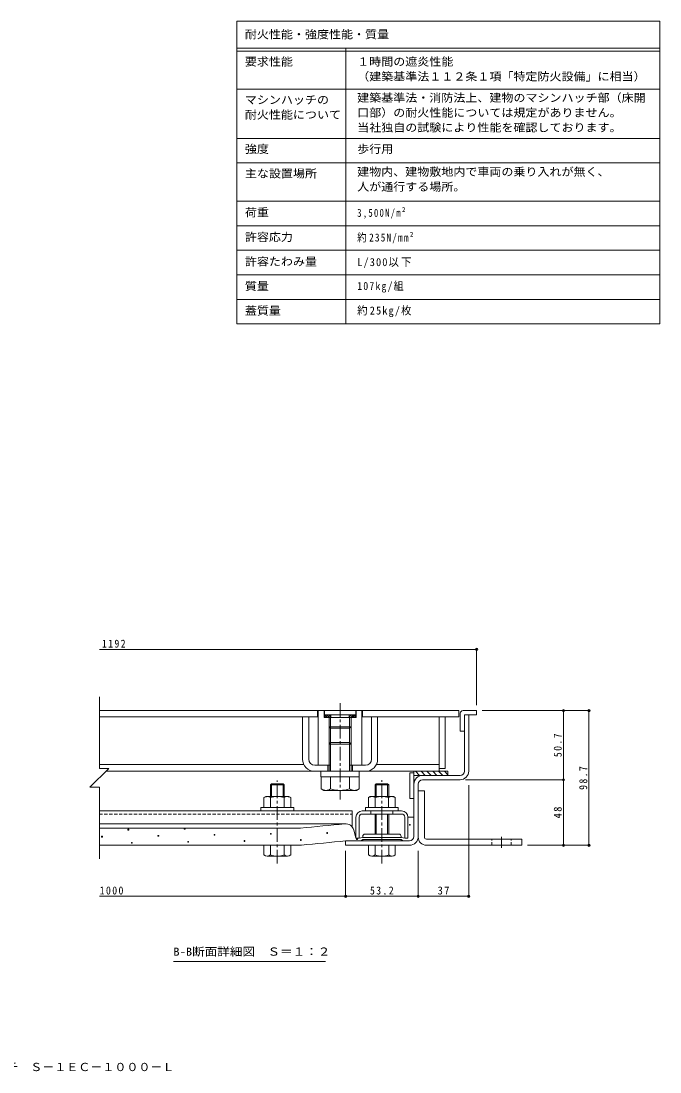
# Model space of a CAD drawing. Units: millimetres on the paper, enlarged 10 times, with parts at other scales. Extents: x -2336 to 2730, y -1962 to 1921.
# Drawn here: x 390 to 2730, y -1962 to 1888 of the extents above; entities that cross this region are included whole.
import ezdxf
from ezdxf.enums import TextEntityAlignment as Align

# ---------------------------------------------------------------- set-up
doc = ezdxf.new("R2010")
doc.units = ezdxf.units.MM
doc.header["$LTSCALE"] = 10
doc.header["$PDMODE"] = 32
doc.header["$PDSIZE"] = 8
doc.linetypes.add('CHAIN1', pattern=[8, 5, -1, 1, -1])
doc.linetypes.add('DASHED1', pattern=[1.8, 1.2, -0.6])
for name, color, linetype, lineweight in [('D-1', 3, 'Continuous', 9), ('D-2', 7, 'Continuous', 9), ('D-3', 5, 'Continuous', 5), ('D-4', 4, 'Continuous', 9), ('D-5', 7, 'Continuous', 9), ('D-6', 6, 'Continuous', 9), ('D-7', 5, 'Continuous', 5), ('D-8', 5, 'Continuous', 5), ('D-9', 134, 'Continuous', 5), ('D-B', 2, 'Continuous', 9), ('D-C', 5, 'Continuous', 9), ('D-F', 7, 'Continuous', 9), ('F-5_F-5ﾚｲﾔ', 7, 'Continuous', 9), ('F-F_F-Fﾚｲﾔ', 2, 'Continuous', 9)]:
    doc.layers.add(name, color=color, linetype=linetype, lineweight=lineweight)
doc.styles.add('ＭＳ ゴシック', font='')
doc.styles.get('ＭＳ ゴシック').set_extended_font_data('MS Gothic')

msp = doc.modelspace()

# ---------------------------------------------------------------- linework, layer by layer
at = {"layer": 'D-1'}
for p, q in [((1844.66, -931.62), (1867.16, -931.62)), ((1844.66, -1101.63), (1844.66, -931.62)), ((1867.16, -1101.73), (1867.16, -931.62)), ((1874.66, -1109.13), (2224.66, -1109.13)), ((2224.66, -1109.13), (2224.66, -1131.63)), ((1874.66, -1131.63), (2224.66, -1131.63))]:
    msp.add_line(p, q, dxfattribs=at)
at = {"layer": 'D-1', "linetype": 'DASHED1'}
for p, q in [((2114.66, -1131.63), (2114.66, -1109.13)), ((2184.66, -1131.63), (2184.66, -1109.13))]:
    msp.add_line(p, q, dxfattribs=at)
at = {"layer": 'D-1', "linetype": 'CHAIN1'}
msp.add_line((2149.66, -1140.36), (2149.66, -1100.91), dxfattribs=at)
at = {"layer": 'D-1'}
for radius, start in [(30, 180), (7.5, 180.83382)]:
    msp.add_arc((1874.66, -1101.63), radius, start, 270, dxfattribs=at)
at = {"layer": 'D-2', "color": 3}
for p, q in [((1993.66, -638.13), (677.12, -638.13)), ((1476.16, -638.13), (1476.16, -660.63)), ((1641.16, -638.13), (1641.16, -660.63)), ((1993.66, -638.13), (1993.66, -660.63)), ((677.12, -660.63), (1478.66, -660.63)), ((1638.66, -660.63), (1993.66, -660.63))]:
    msp.add_line(p, q, dxfattribs=at)
at = {"layer": 'D-3', "color": 4, "lineweight": 9}
for p, q in [((1998.66, -648.13), (1998.66, -713.13)), ((2008.66, -638.13), (2058.66, -638.13)), ((2013.66, -653.13), (2013.66, -713.13)), ((1998.66, -713.13), (2013.66, -713.13))]:
    msp.add_line(p, q, dxfattribs=at)
at = {"layer": 'D-3', "color": 2, "lineweight": 9}
for p, q in [((2013.66, -653.13), (2029.66, -653.13)), ((2013.66, -859.63), (2013.66, -653.13)), ((2029.66, -859.63), (2029.66, -653.13)), ((1997.66, -875.63), (1860.66, -875.63)), ((1828.66, -1099.63), (1828.66, -907.63)), ((1844.66, -907.63), (1844.66, -1099.63)), ((1860.66, -891.63), (1997.66, -891.63)), ((1578.66, -1131.63), (1578.66, -1115.63)), ((1812.66, -1115.63), (1578.66, -1115.63)), ((1578.66, -1131.63), (1812.66, -1131.63))]:
    msp.add_line(p, q, dxfattribs=at)
at = {"layer": 'D-3', "color": 6, "lineweight": 9}
for p, q in [((1813.66, -865.63), (1828.66, -865.63)), ((1813.66, -865.63), (1813.66, -960.62)), ((1828.66, -865.63), (1828.66, -960.62)), ((1813.66, -960.62), (1828.66, -960.62))]:
    msp.add_line(p, q, dxfattribs=at)
at = {"layer": 'D-3'}
for p, q in [((1307.72, -906.63), (1303.66, -910.69)), ((1303.66, -910.69), (1303.66, -934.13)), ((1303.66, -910.69), (1353.66, -910.69)), ((1303.66, -910.69), (1303.66, -953.13)), ((1307.72, -906.63), (1349.6, -906.63)), ((1307.72, -953.13), (1307.72, -906.63)), ((1349.6, -906.63), (1353.66, -910.69)), ((1349.6, -953.13), (1349.6, -906.63)), ((1353.66, -953.13), (1353.66, -910.69)), ((1690.72, -906.63), (1686.66, -910.69)), ((1736.66, -910.69), (1686.66, -910.69)), ((1686.66, -953.13), (1686.66, -910.69)), ((1732.6, -906.63), (1690.72, -906.63)), ((1690.72, -953.13), (1690.72, -906.63)), ((1732.6, -906.63), (1736.66, -910.69)), ((1732.6, -953.13), (1732.6, -906.63)), ((1736.66, -910.69), (1736.66, -953.13)), ((1686.66, -1090.63), (1686.66, -1017.13)), ((1690.72, -1090.63), (1690.72, -1017.13)), ((1732.6, -1090.63), (1732.6, -1017.13)), ((1736.66, -1017.13), (1736.66, -1090.63)), ((1279.66, -1131.63), (1377.66, -1131.63)), ((1279.66, -1167.15), (1279.66, -1131.63)), ((1303.66, -1167.15), (1303.66, -1131.63)), ((1353.66, -1167.15), (1353.66, -1131.63)), ((1377.66, -1167.15), (1377.66, -1131.63)), ((1662.66, -1167.15), (1662.66, -1131.63)), ((1760.66, -1131.63), (1662.66, -1131.63)), ((1686.66, -1167.15), (1686.66, -1131.63)), ((1736.66, -1167.15), (1736.66, -1131.63)), ((1760.66, -1167.15), (1760.66, -1131.63)), ((1365.66, -1171.63), (1291.66, -1171.63)), ((1748.66, -1171.63), (1674.66, -1171.63))]:
    msp.add_line(p, q, dxfattribs=at)
at = {"layer": 'D-3', "linetype": 'CHAIN1'}
for p, q in [((1328.66, -1198.57), (1328.66, -894.45)), ((1711.66, -1198.57), (1711.66, -892.9))]:
    msp.add_line(p, q, dxfattribs=at)
at = {"layer": 'D-3', "color": 4, "lineweight": 9}
msp.add_lwpolyline([(2058.66, -638.13), (2058.66, -653.13), (2013.66, -653.13)], dxfattribs=at)
msp.add_arc((2008.66, -648.13), 10, 90, 180, dxfattribs=at)
at = {"layer": 'D-3', "color": 2, "lineweight": 9}
for centre, radius, start, end in [((1860.66, -907.63), 32, 90, 180), ((1997.66, -859.63), 16, 270, 0), ((1997.66, -859.63), 32, 270, 0), ((1860.66, -907.63), 16, 90, 180), ((1812.66, -1099.63), 32, 270, 0), ((1812.66, -1099.63), 16, 270, 0)]:
    msp.add_arc(centre, radius, start, end, dxfattribs=at)
at = {"layer": 'D-3'}
for centre, radius, start, end in [((1291.66, -1153.3), 18.33, 229.1022, 310.89809), ((1328.66, -1099.55), 72.08, 249.70546, 290.29454), ((1365.66, -1153.3), 18.33, 229.10191, 310.8978), ((1674.66, -1153.3), 18.33, 229.1022, 310.89809), ((1711.66, -1099.55), 72.08, 249.70546, 290.29454), ((1748.66, -1153.3), 18.33, 229.10191, 310.8978)]:
    msp.add_arc(centre, radius, start, end, dxfattribs=at)
at = {"layer": 'D-4'}
for p, q in [((1806.66, -1028.28), (1828.66, -1028.28)), ((1806.66, -1104.38), (1806.66, -1028.63)), ((1828.66, -1099.63), (1828.66, -1028.28)), ((1578.6, -1052.98), (677.12, -1052.98)), ((677.12, -1069.13), (1400.32, -1069.13)), ((1616.66, -1104.38), (1608.71, -1075.84)), ((1578.66, -1115.63), (1634.18, -1115.63)), ((1617.91, -1105.63), (1616.66, -1104.38)), ((1626.91, -1105.63), (1617.91, -1105.63)), ((1641.66, -1103.13), (1626.91, -1105.63)), ((1641.66, -1110.63), (1634.18, -1115.63)), ((1781.66, -1103.13), (1641.66, -1103.13)), ((1641.66, -1110.63), (1781.66, -1110.63)), ((1781.66, -1110.63), (1789.14, -1115.63)), ((1812.66, -1115.63), (1789.14, -1115.63)), ((1403.19, -1131.63), (677.12, -1131.63))]:
    msp.add_line(p, q, dxfattribs=at)
at = {"layer": 'D-4', "color": 134, "lineweight": 5}
for p, q in [((1641.66, -1098.13), (1641.66, -1103.13)), ((1641.66, -1103.13), (1781.66, -1103.13)), ((1641.66, -1110.63), (1781.66, -1110.63)), ((1641.66, -1113.13), (1641.66, -1110.63)), ((1779.16, -1115.63), (1644.16, -1115.63)), ((1774.16, -1090.63), (1649.16, -1090.63)), ((1781.66, -1098.13), (1781.66, -1103.13)), ((1781.66, -1113.13), (1781.66, -1110.63))]:
    msp.add_line(p, q, dxfattribs=at)
at = {"layer": 'D-4', "color": 2}
for points in [[(781.77, -1075.86), (781.77, -1072.86), (784.77, -1072.86), (784.77, -1075.86)], [(987.89, -1072.39), (987.89, -1069.39), (990.89, -1069.39), (990.89, -1072.39)], [(1812.4, -1058.52), (1812.4, -1055.52), (1815.4, -1055.52), (1815.4, -1058.52)], [(685.18, -1101.74), (685.18, -1098.74), (688.18, -1098.74), (688.18, -1101.74)], [(891.3, -1098.27), (891.3, -1095.27), (894.3, -1095.27), (894.3, -1098.27)], [(1097.43, -1094.8), (1097.43, -1091.8), (1100.43, -1091.8), (1100.43, -1094.8)], [(1206.96, -1117.22), (1206.96, -1114.22), (1209.96, -1114.22), (1209.96, -1117.22)], [(1303.55, -1091.34), (1303.55, -1088.34), (1306.55, -1088.34), (1306.55, -1091.34)], [(1413.09, -1113.75), (1413.09, -1110.75), (1416.09, -1110.75), (1416.09, -1113.75)], [(1509.68, -1087.87), (1509.68, -1084.87), (1512.68, -1084.87), (1512.68, -1087.87)], [(1619.21, -1110.28), (1619.21, -1107.28), (1622.21, -1107.28), (1622.21, -1110.28)], [(794.71, -1124.15), (794.71, -1121.15), (797.71, -1121.15), (797.71, -1124.15)], [(1000.84, -1120.69), (1000.84, -1117.69), (1003.84, -1117.69), (1003.84, -1120.69)]]:
    msp.add_lwpolyline(points, close=True, dxfattribs=at)
at = {"layer": 'D-4'}
msp.add_lwpolyline([(1781.66, -1103.13), (1796.41, -1105.63), (1805.41, -1105.63), (1806.66, -1104.38)], dxfattribs=at)
for centre, radius, start, end in [((1400.32, -919.13), 150, 270, 275.2529), ((-921.34, 24333.34), 25508.96, 275.2529, 275.61726), ((1578.6, -1084.23), 31.25, 15.57156, 95.61726), ((-921.34, 24333.34), 25571.46, 275.24643, 275.6105), ((1812.66, -1099.63), 16, 270, 0), ((1403.19, -981.63), 150, 270, 275.24643)]:
    msp.add_arc(centre, radius, start, end, dxfattribs=at)
at = {"layer": 'D-4', "color": 134, "lineweight": 5}
for centre, radius, start, end in [((1649.16, -1098.13), 7.5, 90, 180), ((1644.16, -1113.13), 2.5, 180, 270), ((1774.16, -1098.13), 7.5, 0, 90), ((1779.16, -1113.13), 2.5, 270, 0)]:
    msp.add_arc(centre, radius, start, end, dxfattribs=at)
at = {"layer": 'D-5'}
msp.add_line((1505.48, -1557.48), (947.98, -1557.48), dxfattribs=at)
at = {"layer": 'D-6'}
for p, q in [((1828.66, -875.63), (1828.66, -860.63)), ((1953.66, -860.63), (1828.66, -860.63)), ((1953.66, -875.63), (1828.66, -875.63)), ((1849.35, -875.63), (1834.35, -860.63)), ((1870.56, -875.63), (1855.56, -860.63)), ((1891.78, -875.63), (1876.78, -860.63)), ((1912.99, -875.63), (1897.99, -860.63)), ((1934.2, -875.63), (1919.2, -860.63)), ((1953.66, -873.87), (1940.41, -860.63)), ((1953.66, -875.63), (1953.66, -860.63))]:
    msp.add_line(p, q, dxfattribs=at)
at = {"layer": 'D-7'}
for p, q in [((1443.66, -660.62), (1421.16, -660.62)), ((1421.16, -815.62), (1421.16, -660.62)), ((1443.66, -815.62), (1443.66, -660.62)), ((1673.66, -660.62), (1696.16, -660.62)), ((1673.66, -815.62), (1673.66, -660.62)), ((1696.16, -815.62), (1696.16, -660.62)), ((1466.16, -838.12), (1518.66, -838.12)), ((1513.66, -860.62), (1513.66, -838.12)), ((1651.16, -838.12), (1598.66, -838.12)), ((1603.66, -860.62), (1603.66, -838.12)), ((1651.16, -860.62), (1466.16, -860.62))]:
    msp.add_line(p, q, dxfattribs=at)
at = {"layer": 'D-7', "color": 134}
for p, q in [((1268.66, -993.13), (1268.66, -1005.63)), ((1388.66, -993.13), (1268.66, -993.13)), ((1651.66, -993.13), (1651.66, -1005.63)), ((1771.66, -993.13), (1651.66, -993.13))]:
    msp.add_line(p, q, dxfattribs=at)
for points in [[(1388.66, -993.13), (1388.66, -1005.63), (1268.66, -1005.63)], [(1771.66, -993.13), (1771.66, -1005.63), (1651.66, -1005.63)]]:
    msp.add_lwpolyline(points, dxfattribs=at)
at = {"layer": 'D-7'}
for centre, radius, start, end in [((1466.16, -815.62), 45, 180, 270), ((1466.16, -815.62), 22.5, 180, 270), ((1651.16, -815.62), 22.5, 270, 0), ((1651.16, -815.62), 45, 270, 0)]:
    msp.add_arc(centre, radius, start, end, dxfattribs=at)
at = {"layer": 'D-8'}
for p, q in [((1921.16, -660.63), (1943.66, -660.63)), ((1921.16, -660.63), (1921.16, -850.63)), ((1943.66, -660.63), (1943.66, -850.63)), ((1921.16, -850.63), (1943.66, -850.63))]:
    msp.add_line(p, q, dxfattribs=at)
at = {"layer": 'D-9'}
for p, q in [((677.12, -660.63), (1478.66, -660.63)), ((1638.66, -660.63), (1921.16, -660.63)), ((1921.16, -860.63), (1921.16, -660.63)), ((677.12, -835.63), (1425.85, -835.63)), ((1691.47, -835.63), (1921.16, -835.63)), ((1466.16, -860.63), (701.37, -860.63)), ((1921.16, -860.63), (1651.16, -860.63))]:
    msp.add_line(p, q, dxfattribs=at)
at = {"layer": 'D-B'}
for p, q in [((1286.16, -953.13), (1371.16, -953.13)), ((1304.12, -956.92), (1304.12, -993.13)), ((1353.2, -956.92), (1353.2, -993.13)), ((1377.73, -956.92), (1371.16, -953.13)), ((1377.73, -956.92), (1377.73, -993.13)), ((1669.16, -953.13), (1754.16, -953.13)), ((1687.12, -956.92), (1687.12, -993.13)), ((1736.2, -956.92), (1736.2, -993.13)), ((1760.73, -956.92), (1754.16, -953.13)), ((1760.73, -956.92), (1760.73, -993.13))]:
    msp.add_line(p, q, dxfattribs=at)
at = {"layer": 'D-B', "color": 7}
for p, q in [((677.12, -1005.63), (1602.6, -1005.63)), ((1602.6, -1064.21), (1602.6, -1005.63)), ((1616.66, -1104.38), (1616.66, -1028.63)), ((1628.16, -1104.38), (1628.16, -1028.63)), ((1639.66, -1005.63), (1783.66, -1005.63)), ((1783.66, -1017.13), (1639.66, -1017.13)), ((1795.16, -1104.38), (1795.16, -1028.63)), ((1806.66, -1104.38), (1806.66, -1028.63)), ((1617.91, -1105.63), (1616.66, -1104.38)), ((1626.91, -1105.63), (1617.91, -1105.63)), ((1626.91, -1105.63), (1628.16, -1104.38)), ((1796.41, -1105.63), (1795.16, -1104.38)), ((1805.41, -1105.63), (1796.41, -1105.63)), ((1805.41, -1105.63), (1806.66, -1104.38))]:
    msp.add_line(p, q, dxfattribs=at)
at = {"layer": 'D-B', "color": 7, "linetype": 'DASHED1'}
for p, q in [((677.12, -1017.13), (1602.6, -1017.13)), ((1671.66, -1017.13), (1671.66, -1005.63)), ((1751.66, -1017.13), (1751.66, -1005.63))]:
    msp.add_line(p, q, dxfattribs=at)
at = {"layer": 'D-B'}
for points in [[(1286.16, -953.13), (1279.58, -956.92), (1279.58, -993.13), (1377.73, -993.13)], [(1669.16, -953.13), (1662.58, -956.92), (1662.58, -993.13), (1760.73, -993.13)]]:
    msp.add_lwpolyline(points, dxfattribs=at)
for centre, radius, start, end in [((1294.07, -982.01), 28.97, 94.3844, 120.00002), ((1291.09, -977.32), 24.21, 57.42751, 88.18785), ((1328.66, -1034.33), 81.2, 72.4119, 107.58812), ((1366.23, -977.32), 24.21, 91.81216, 122.57251), ((1363.25, -982.01), 28.97, 60, 85.61562), ((1677.07, -982.01), 28.97, 94.3844, 120.00002), ((1674.09, -977.32), 24.21, 57.42751, 88.18785), ((1711.66, -1034.33), 81.2, 72.4119, 107.58812), ((1749.23, -977.32), 24.21, 91.81216, 122.57251), ((1746.25, -982.01), 28.97, 60, 85.61562)]:
    msp.add_arc(centre, radius, start, end, dxfattribs=at)
at = {"layer": 'D-B', "color": 7}
for centre, radius, start, end in [((1639.66, -1028.63), 23, 90, 180), ((1639.66, -1028.63), 11.5, 90, 180), ((1783.66, -1028.63), 23, 0, 90), ((1783.66, -1028.63), 11.5, 0, 90)]:
    msp.add_arc(centre, radius, start, end, dxfattribs=at)
at = {"layer": 'D-C', "color": 2, "linetype": 'CHAIN1'}
msp.add_line((1558.66, -610.45), (1558.66, -963.76), dxfattribs=at)
at = {"layer": 'D-C', "color": 2}
for p, q in [((1478.66, -638.13), (1478.66, -838.13)), ((1638.66, -638.13), (1478.66, -638.13)), ((1499.91, -639.38), (1498.66, -638.13)), ((1499.91, -639.38), (1499.91, -663.13)), ((1617.41, -639.38), (1618.66, -638.13)), ((1617.41, -639.38), (1617.41, -663.13)), ((1638.66, -638.13), (1638.66, -838.13)), ((1499.91, -663.13), (1617.41, -663.13)), ((1518.66, -663.13), (1518.66, -838.13)), ((1524.07, -663.13), (1524.07, -838.13)), ((1593.25, -663.13), (1593.25, -838.13)), ((1598.66, -663.13), (1598.66, -838.13)), ((1478.66, -838.12), (1524.07, -838.12)), ((1593.25, -838.12), (1638.66, -838.12))]:
    msp.add_line(p, q, dxfattribs=at)
at = {"layer": 'D-C', "color": 4}
for p, q in [((1501.16, -638.13), (1501.16, -653.13)), ((1501.16, -653.13), (1616.16, -653.13)), ((1524.91, -653.13), (1524.91, -663.13)), ((1592.41, -653.13), (1592.41, -663.13)), ((1518.66, -663.13), (1518.66, -697.71)), ((1598.66, -663.13), (1518.66, -663.13)), ((1524.07, -663.13), (1524.07, -703.13)), ((1593.25, -663.13), (1593.25, -703.13)), ((1598.66, -663.13), (1598.66, -697.71)), ((1593.25, -703.13), (1524.07, -703.13)), ((1593.25, -703.13), (1598.66, -697.71))]:
    msp.add_line(p, q, dxfattribs=at)
at = {"layer": 'D-C', "color": 6}
for p, q in [((1503.66, -653.13), (1613.66, -653.13)), ((1503.66, -657.81), (1508.35, -653.13)), ((1505.42, -663.13), (1515.42, -653.13)), ((1512.49, -663.13), (1522.49, -653.13)), ((1524.91, -653.13), (1524.91, -663.13)), ((1592.41, -653.13), (1592.41, -663.13)), ((1592.41, -660.99), (1600.27, -653.13)), ((1592.41, -653.92), (1593.2, -653.13)), ((1597.34, -663.13), (1607.34, -653.13)), ((1604.41, -663.13), (1613.66, -653.88)), ((1613.66, -653.13), (1613.66, -663.13)), ((1519.56, -663.13), (1524.91, -657.78)), ((1611.48, -663.13), (1613.66, -660.95))]:
    msp.add_line(p, q, dxfattribs=at)
at = {"layer": 'D-C', "lineweight": 5}
for p, q in [((1524.07, -755.62), (1518.66, -761.04)), ((1518.66, -860.62), (1518.66, -761.04)), ((1524.07, -755.62), (1593.25, -755.62)), ((1524.07, -860.62), (1524.07, -755.62)), ((1593.25, -860.62), (1593.25, -755.62)), ((1598.66, -860.62), (1598.66, -761.04)), ((1524.02, -925.27), (1524.02, -880.62)), ((1593.3, -925.27), (1593.3, -880.62)), ((1627.94, -925.27), (1627.94, -880.62)), ((1498.66, -930.62), (1489.38, -925.27)), ((1498.66, -930.62), (1618.66, -930.62)), ((1618.66, -930.62), (1627.94, -925.27))]:
    msp.add_line(p, q, dxfattribs=at)
at = {"layer": 'D-C', "color": 134, "lineweight": 5}
for p, q in [((1488.66, -860.62), (1628.66, -860.62)), ((1628.66, -860.62), (1628.66, -880.62))]:
    msp.add_line(p, q, dxfattribs=at)
at = {"layer": 'D-C', "color": 4}
for points in [[(1501.16, -638.13), (1616.16, -638.13), (1616.16, -653.13)], [(1598.66, -697.71), (1518.66, -697.71), (1524.07, -703.13)]]:
    msp.add_lwpolyline(points, dxfattribs=at)
at = {"layer": 'D-C', "color": 6}
msp.add_lwpolyline([(1503.66, -653.13), (1503.66, -663.13), (1613.66, -663.13)], dxfattribs=at)
at = {"layer": 'D-C', "lineweight": 5}
for points in [[(1518.66, -761.04), (1598.66, -761.04), (1593.25, -755.62)], [(1627.94, -880.62), (1489.38, -880.62), (1489.38, -925.27)]]:
    msp.add_lwpolyline(points, dxfattribs=at)
at = {"layer": 'D-C', "color": 134, "lineweight": 5}
msp.add_lwpolyline([(1488.66, -860.62), (1488.66, -880.62), (1628.66, -880.62)], dxfattribs=at)
at = {"layer": 'D-C', "lineweight": 5}
for centre, radius, start, end in [((1509.82, -889.85), 40.89, 240, 265.61574), ((1505.61, -896.46), 34.18, 271.81354, 302.57069), ((1558.66, -815.98), 114.64, 252.41203, 287.58795), ((1611.7, -896.46), 34.18, 237.42929, 268.18645), ((1607.49, -889.85), 40.89, 274.38425, 299.99998)]:
    msp.add_arc(centre, radius, start, end, dxfattribs=at)
at = {"layer": 'D-F'}
for p, q in [((2058.66, -413.94), (677.12, -413.94)), ((2058.66, -410.94), (2058.66, -618.13)), ((677.12, -588.13), (677.12, -850.47)), ((2472.84, -638.13), (2078.66, -638.13)), ((2376.49, -638.13), (2376.49, -891.63)), ((2469.84, -638.13), (2469.84, -1131.63)), ((711.53, -850.47), (642.71, -919.28)), ((677.12, -850.47), (711.53, -850.47)), ((677.12, -919.28), (642.71, -919.28)), ((677.12, -919.28), (677.12, -1181.63)), ((2379.49, -891.63), (2017.66, -891.63)), ((2029.66, -1321.34), (2029.66, -911.62)), ((2376.49, -891.63), (2376.49, -1131.63)), ((1578.66, -1321.34), (1578.66, -1151.63)), ((1844.66, -1321.34), (1844.66, -1151.63)), ((2472.84, -1131.63), (2244.66, -1131.63)), ((1578.66, -1318.34), (677.12, -1318.34)), ((1844.66, -1318.34), (1578.66, -1318.34)), ((2029.66, -1318.34), (1844.66, -1318.34))]:
    msp.add_line(p, q, dxfattribs=at)
for p in [(2058.66, -413.94), (2376.49, -638.13), (2469.84, -638.13), (2376.49, -891.63), (2376.49, -1131.63), (2469.84, -1131.63), (1578.66, -1318.34), (1844.66, -1318.34), (2029.66, -1318.34)]:
    msp.add_point(p, dxfattribs=at)
at = {"layer": 'F-5_F-5ﾚｲﾔ'}
for p, q in [((2729.89, 1888.32), (2729.89, 778.32)), ((1179.89, 1458.32), (2729.89, 1458.32)), ((1179.89, 1368.32), (2729.89, 1368.32))]:
    msp.add_line(p, q, dxfattribs=at)
at = {"layer": 'F-F_F-Fﾚｲﾔ', "color": 7}
for p, q in [((1179.89, 1888.32), (2729.89, 1888.32)), ((1179.89, 1888.32), (1179.89, 778.32)), ((1179.89, 1788.32), (2729.89, 1788.32)), ((1179.89, 1778.32), (2729.89, 1778.32)), ((1579.89, 1788.32), (1579.89, 778.32)), ((1179.89, 1638.32), (2729.89, 1638.32)), ((1179.89, 1458.32), (2729.89, 1458.32)), ((1179.89, 1368.32), (2729.89, 1368.32)), ((1179.89, 1228.32), (2729.89, 1228.32)), ((1179.89, 1138.32), (2729.89, 1138.32)), ((2729.89, 1048.32), (1179.89, 1048.32)), ((2729.89, 958.32), (1179.89, 958.32)), ((2729.89, 868.32), (1179.89, 868.32)), ((2729.89, 778.32), (1179.89, 778.32))]:
    msp.add_line(p, q, dxfattribs=at)

# ---------------------------------------------------------------- texts
at = {"layer": 'D-5', "color": 2, "style": 'ＭＳ ゴシック', "width": 1.15}
msp.add_text('B-B断面詳細図\u3000Ｓ＝１：２', height=29.33, dxfattribs=at).set_placement((947.98, -1544.98), align=Align.BOTTOM_LEFT)
at = {"layer": 'D-F', "color": 2, "char_height": 29.33, "attachment_point": 7, "style": 'ＭＳ ゴシック'}
for s, insert in [('\\T1.28;\\W0.9;1192', (686.38, -407.94)), ('\\T1.28;\\W0.9;1000', (678.25, -1312.34)), ('\\T1.28;\\W0.9;53.2', (1667.91, -1312.34)), ('\\T1.27;\\W0.95;37', (1915.91, -1312.34))]:
    msp.add_mtext(s, dxfattribs=dict(at, insert=insert))
at = {"layer": 'D-F', "color": 2, "char_height": 29.33, "attachment_point": 7, "rotation": 90, "style": 'ＭＳ ゴシック'}
for s, insert in [('\\T1.28;\\W0.9;50.7', (2370.49, -808.63)), ('\\T1.28;\\W0.9;98.7', (2463.84, -928.63)), ('\\T1.27;\\W0.95;48', (2370.49, -1032.88))]:
    msp.add_mtext(s, dxfattribs=dict(at, insert=insert))
at = {"layer": 'F-5_F-5ﾚｲﾔ', "color": 2, "style": 'ＭＳ ゴシック', "width": 1.1}
msp.add_text('スチール製\u3000ステンレス目地\u3000マシンハッチ\u3000Ｓ－１ＥＣ－１０００－Ｌ', height=29.33, dxfattribs=at).set_placement((-500.11, -1967.71), align=Align.BOTTOM_LEFT)
at = {"layer": 'F-F_F-Fﾚｲﾔ', "style": 'ＭＳ ゴシック', "width": 1.1}
for s, p in [('耐火性能・強度性能・質量', (1209.89, 1815.75)), ('要求性能', (1209.89, 1715.82)), ('１時間の遮炎性能', (1621.23, 1715.82)), ('（建築基準法１１２条１項「特定防火設備」に相当）', (1621.23, 1661.34)), ('建築基準法・消防法上、建物のマシンハッチ部（床開', (1621.23, 1583.36)), ('マシンハッチの', (1209.89, 1575.82)), ('耐火性能について', (1209.89, 1521.34)), ('口部）の耐火性能については規定がありません。', (1621.23, 1528.88)), ('当社独自の試験により性能を確認しております。', (1621.23, 1474.39)), ('強度', (1209.89, 1395.82)), ('歩行用', (1621.23, 1395.82)), ('主な設置場所', (1209.89, 1305.82)), ('建物内、建物敷地内で車両の乗り入れが無く、', (1621.23, 1312.25)), ('人が通行する場所。', (1621.23, 1257.32)), ('荷重', (1209.89, 1163.32)), ('許容応力', (1209.89, 1073.32)), ('許容たわみ量', (1209.89, 983.32)), ('質量', (1209.89, 893.32)), ('蓋質量', (1209.89, 803.32))]:
    msp.add_text(s, height=29.33, dxfattribs=at).set_placement(p, align=Align.BOTTOM_LEFT)
at = {"layer": 'F-F_F-Fﾚｲﾔ', "char_height": 29.33, "attachment_point": 7, "style": 'ＭＳ ゴシック'}
for s, insert in [('\\T1.28;\\W0.8;3,500N/m²', (1621.23, 1163.32)), ('\\T1.25;\\W0.85;約235N/mm²', (1621.23, 1073.32)), ('\\T1.21;\\W0.95;L/300以下', (1621.23, 983.32)), ('\\T1.24;\\W0.9;107kg/組', (1621.23, 893.32)), ('\\T1.21;\\W0.95;約25kg/枚', (1621.23, 803.32))]:
    msp.add_mtext(s, dxfattribs=dict(at, insert=insert))

doc.saveas('drawing.dxf')
